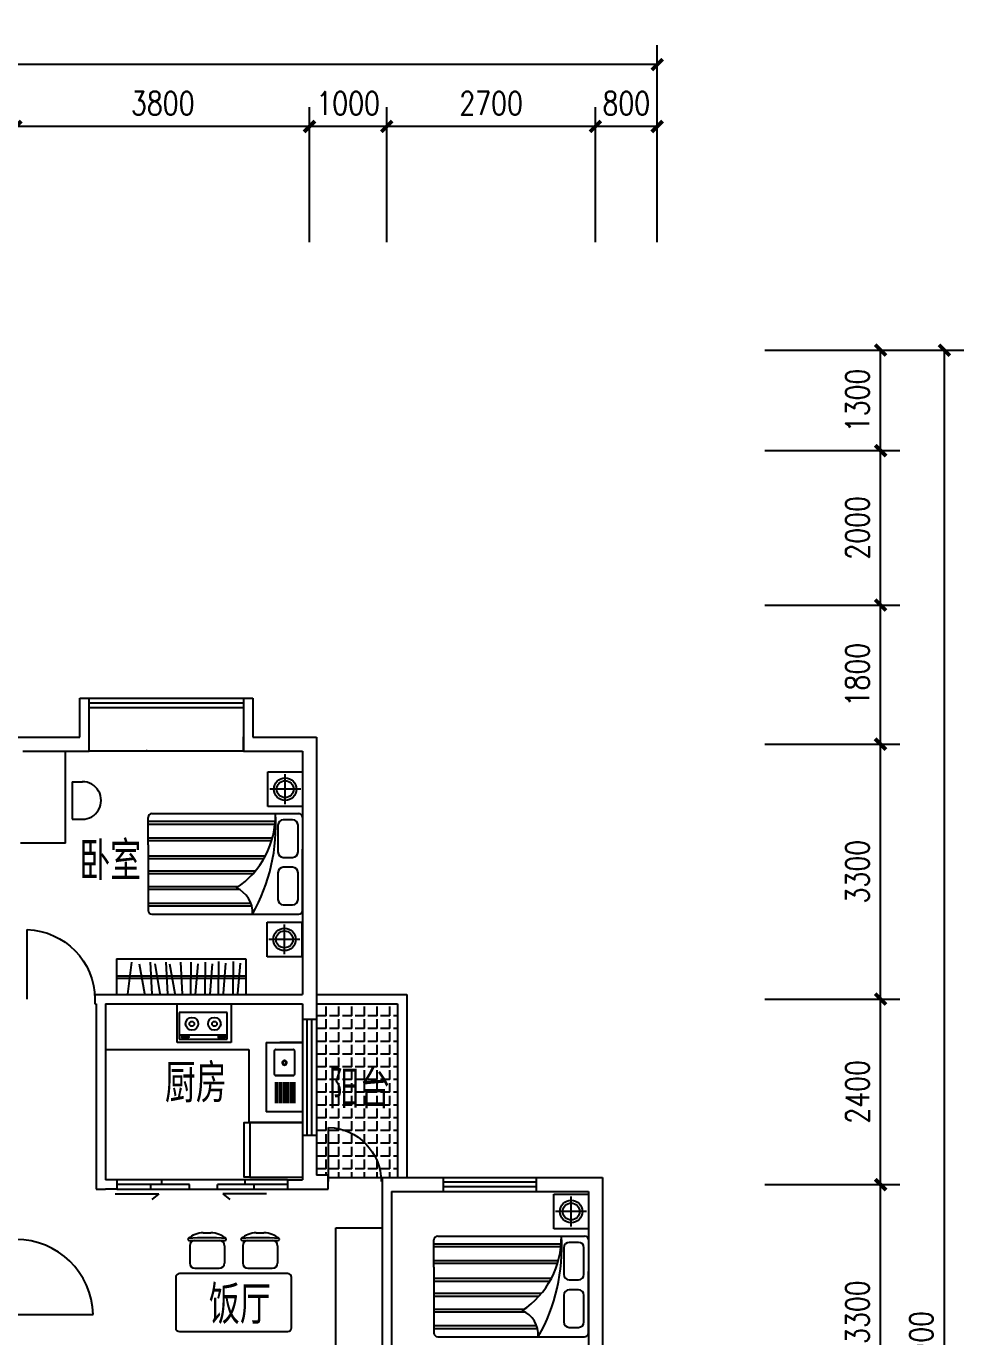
# Model space of a CAD drawing. Header units: millimetres. Extents: x 1473 to 34027, y 739 to 35278.
# Drawn here: x 21893 to 34027, y 18315 to 35278 of the extents above; entities that cross this region are included whole.
import ezdxf
from ezdxf.enums import TextEntityAlignment as Align

# ---------------------------------------------------------------- set-up
doc = ezdxf.new("R2010")
doc.units = ezdxf.units.MM
doc.linetypes.add('HIDDEN', pattern=[0.375, 0.25, -0.125])
for name, color, linetype in [('FURNITURE', 30, 'Continuous'), ('LVTRY', 6, 'Continuous'), ('PUB_DIM', 3, 'Continuous'), ('PUB_TEXT', 7, 'Continuous'), ('PUDE', 8, 'Continuous'), ('STAIR', 2, 'Continuous'), ('TOTHER', 7, 'Continuous'), ('WALL', 4, 'Continuous'), ('WINDOW', 5, 'Continuous'), ('WINDOW_TEXT', 7, 'Continuous')]:
    doc.layers.add(name, color=color, linetype=linetype)
doc.styles.add('_HZTXT', font='txt.shx', dxfattribs={"width": 0.8, "bigfont": 'HZTXT.shx'})
doc.styles.add('DIM_FONT', font='SIMPLEX.shx', dxfattribs={"width": 0.8})
doc.styles.add('SIMPLEX', font='SIMPLEX.SHX')
doc.styles.get("Standard").update_dxf_attribs({"font": 'arial.ttf'})
doc.dimstyles.new('DIMN', dxfattribs={"dimtxt": 300, "dimasz": 1, "dimexe": 250, "dimexo": 300, "dimgap": 150, "dimtad": 1, "dimdec": 0, "dimdsep": 46, "dimtxsty": 'DIM_FONT', "dimblk": '_DIMX', "dimblk1": 'ARCHTICK', "dimblk2": 'ARCHTICK', "dimcen": 0.1, "dimclrt": 7, "dimadec": 0, "dimazin": 0, "dimtfac": 1, "dimtdec": 0, "dimtix": 1, "dimtmove": 2, "dimatfit": 3, "dimldrblk": '_DIMX', "dimfxl": 1, "dimtolj": 1, "dimtzin": 0, "dimarcsym": 0})

# ---------------------------------------------------------------- blocks, each defined once
blk = doc.blocks.new('M_A2ZXL')
blk.add_line((-0.472, 0), (-0.472, -1))
blk.add_arc((-0.5, 0), 1, 271.6231, 0)
blk = doc.blocks.new('_WBLK')
for p, q in [((-0.5, 0.5), (0.5, 0.5)), ((0.5, 0.167), (-0.5, 0.167)), ((0.5, -0.167), (-0.5, -0.167)), ((-0.5, -0.5), (0.5, -0.5))]:
    blk.add_line(p, q)
at = {"layer": 'WINDOW_TEXT', "style": 'SIMPLEX', "flags": 9}
blk.add_attdef('A', text='', height=1, dxfattribs=at).set_placement((0, 1.5), align=Align.MIDDLE)
blk = doc.blocks.new('_DIMX')
at = {"const_width": 50}
blk.add_lwpolyline([(-70, -70), (70, 70)], dxfattribs=at)
blk = doc.blocks.new('*D64')
at = {"layer": 'DEFPOINTS', "color": 0, "transparency": 16777216}
for p in [(26560, 33981), (26560, 32181), (29260, 32181)]:
    blk.add_point(p, dxfattribs=at)
at = {"layer": 'PUB_DIM', "color": 0, "lineweight": -2, "transparency": 16777216}
for p, q in [((26560, 32481), (26560, 34231)), ((29260, 32481), (29260, 34231)), ((29259, 33981), (26561, 33981))]:
    blk.add_line(p, q, dxfattribs=at)
at = {"layer": 'PUB_DIM', "color": 0, "lineweight": -2, "transparency": 16777216, "rotation": 180}
blk.add_blockref('_DIMX', (26560, 33981), dxfattribs=at)
at = {"layer": 'PUB_DIM', "color": 0, "lineweight": -2, "transparency": 16777216}
blk.add_blockref('_DIMX', (29260, 33981), dxfattribs=at)
at = {"layer": 'PUB_DIM', "color": 7, "transparency": 16777216, "insert": (27910, 34281), "char_height": 300, "attachment_point": 5, "style": 'DIM_FONT'}
blk.add_mtext('\\A1;2700', dxfattribs=at)
blk = doc.blocks.new('_ARCHTICK')
at = {"color": 0, "linetype": 'ByBlock', "const_width": 0.15}
blk.add_lwpolyline([(-0.5, -0.5), (0.5, 0.5)], dxfattribs=at)
blk = doc.blocks.new('*D65')
at = {"layer": 'DEFPOINTS', "color": 0, "transparency": 16777216}
for p in [(25560, 33981), (25560, 32181), (26560, 32181)]:
    blk.add_point(p, dxfattribs=at)
at = {"layer": 'PUB_DIM', "color": 0, "lineweight": -2, "transparency": 16777216}
for p, q in [((25560, 32481), (25560, 34231)), ((26560, 32481), (26560, 34231)), ((25559, 33981), (25558, 33981)), ((26560, 33981), (25560, 33981)), ((26561, 33981), (26562, 33981))]:
    blk.add_line(p, q, dxfattribs=at)
blk.add_blockref('_DIMX', (25560, 33981), dxfattribs=at)
at = {"layer": 'PUB_DIM', "color": 0, "lineweight": -2, "transparency": 16777216, "rotation": 180}
blk.add_blockref('_DIMX', (26560, 33981), dxfattribs=at)
at = {"layer": 'PUB_DIM', "color": 7, "transparency": 16777216, "insert": (26060, 34281), "char_height": 300, "attachment_point": 5, "style": 'DIM_FONT'}
blk.add_mtext('\\A1;1000', dxfattribs=at)
blk = doc.blocks.new('*D66')
at = {"layer": 'DEFPOINTS', "color": 0, "transparency": 16777216}
for p in [(21760, 33981), (21760, 32181), (25560, 32181)]:
    blk.add_point(p, dxfattribs=at)
at = {"layer": 'PUB_DIM', "color": 0, "lineweight": -2, "transparency": 16777216}
for p, q in [((21760, 32481), (21760, 34231)), ((25560, 32481), (25560, 34231)), ((25559, 33981), (21761, 33981))]:
    blk.add_line(p, q, dxfattribs=at)
at = {"layer": 'PUB_DIM', "color": 0, "lineweight": -2, "transparency": 16777216, "rotation": 180}
blk.add_blockref('_DIMX', (21760, 33981), dxfattribs=at)
at = {"layer": 'PUB_DIM', "color": 0, "lineweight": -2, "transparency": 16777216}
blk.add_blockref('_DIMX', (25560, 33981), dxfattribs=at)
at = {"layer": 'PUB_DIM', "color": 7, "transparency": 16777216, "insert": (23660, 34281), "char_height": 300, "attachment_point": 5, "style": 'DIM_FONT'}
blk.add_mtext('\\A1;3800', dxfattribs=at)
blk = doc.blocks.new('*D97')
at = {"layer": 'DEFPOINTS', "color": 0, "transparency": 16777216}
for p in [(32662, 31085), (33777, 31085), (32662, 5185)]:
    blk.add_point(p, dxfattribs=at)
at = {"layer": 'PUB_DIM', "color": 0, "lineweight": -2, "transparency": 16777216}
for p, q in [((32962, 31085), (34027, 31085)), ((33777, 5186), (33777, 31084)), ((32962, 5185), (34027, 5185))]:
    blk.add_line(p, q, dxfattribs=at)
for p, rotation in [((33777, 31085), 90), ((33777, 5185), 270)]:
    blk.add_blockref('_DIMX', p, dxfattribs=dict(at, rotation=rotation))
at = {"layer": 'PUB_DIM', "color": 7, "transparency": 16777216, "insert": (33477, 18135), "char_height": 300, "attachment_point": 5, "rotation": 90, "style": 'DIM_FONT'}
blk.add_mtext('\\A1;25900', dxfattribs=at)
blk = doc.blocks.new('M_E16')
for p, q in [((-359, -351), (-359, -119)), ((-347, -107), (-34, -107)), ((-22, -119), (-22, -351)), ((63, -103), (336, -103)), ((63, -132), (336, -132)), ((63, -153), (336, -153)), ((63, -182), (336, -182)), ((63, -203), (336, -203)), ((63, -232), (336, -232)), ((63, -253), (336, -253)), ((63, -282), (336, -282)), ((63, -303), (336, -303)), ((63, -332), (336, -332)), ((-34, -363), (-347, -363)), ((63, -353), (336, -353))]:
    blk.add_line(p, q)
for points, const_width in [([(-353, -95), (-370, -113)], 1.91), ([(-370, -357), (-370, -113)], 2), ([(-353, -95), (-28, -95)], 1.8), ([(-10, -113), (-28, -95)], 1.91), ([(-10, -113), (-10, -357)], 2), ([(-370, -357), (-353, -375)], 1.91), ([(-28, -375), (-353, -375)], 1.8), ([(-28, -375), (-10, -357)], 1.91)]:
    blk.add_lwpolyline(points, dxfattribs=dict(const_width=const_width))
for points in [[(-347, -107), (-351, -108), (-354, -110), (-357, -113), (-358, -117), (-359, -119)], [(-22, -119), (-23, -115), (-25, -111), (-28, -109), (-32, -107), (-34, -107)], [(-216, -235), (-215, -245), (-209, -255), (-202, -261), (-192, -265), (-182, -265), (-172, -261), (-164, -255), (-159, -245), (-157, -235), (-159, -225), (-164, -215), (-172, -209), (-182, -205), (-192, -205), (-202, -209), (-209, -215), (-215, -225), (-216, -235)], [(-206, -235), (-205, -242), (-201, -248), (-196, -252), (-190, -254), (-183, -254), (-177, -252), (-172, -248), (-169, -242), (-168, -235), (-169, -228), (-172, -222), (-177, -218), (-183, -215), (-190, -215), (-196, -218), (-201, -222), (-205, -228), (-206, -235)], [(-359, -351), (-358, -355), (-356, -358), (-353, -361), (-349, -363), (-347, -363)], [(-34, -363), (-30, -362), (-26, -360), (-24, -357), (-22, -353), (-22, -351)]]:
    blk.add_lwpolyline(points)
at = {"layer": 'TOTHER', "linetype": 'Continuous'}
for p, q in [((-450, 0), (450, 0)), ((-450, -471), (-450, 0)), ((450, 0), (450, -471)), ((-450, -471), (450, -471))]:
    blk.add_line(p, q, dxfattribs=at)
at = {"layer": 'TOTHER', "linetype": 'HIDDEN'}
blk.add_line((-450, 0), (-450, -300), dxfattribs=at)
at = {"width": 0.8, "flags": 9}
for tag in ['XSIZE', 'YSIZE']:
    blk.add_attdef(tag, (0, 0), '', height=0.5, dxfattribs=at)
blk = doc.blocks.new('M_E19')
for p, q in [((-323, -113), (-323, -456)), ((299, -113), (-323, -113)), ((299, -456), (299, -113)), ((-323, -400), (299, -400)), ((-323, -456), (299, -456)), ((-291, -422), (-291, -434)), ((-216, -432), (-280, -432)), ((-280, -432), (-280, -448)), ((-280, -448), (-216, -448)), ((-216, -448), (-216, -432)), ((-199, -423), (-199, -434)), ((182, -422), (182, -434)), ((193, -432), (193, -448)), ((257, -432), (193, -432)), ((193, -448), (257, -448)), ((257, -448), (257, -432)), ((274, -423), (274, -434))]:
    blk.add_line(p, q)
for points in [[(-199, -423, 0.259034), (-201, -420, 0.076276), (-213, -415, 0.036515), (-226, -412, 0.026615), (-245, -411, 0.026615), (-264, -412, 0.036515), (-277, -415, 0.076276), (-289, -420, 0.259034), (-291, -423, 0.078462), (-291, -424, 0.056762)], [(-199, -434, 0.259034), (-201, -430, 0.076276), (-213, -425, 0.036515), (-226, -423, 0.026615), (-245, -422, 0.026615), (-264, -423, 0.036515), (-277, -425, 0.076276), (-289, -430, 0.259034), (-291, -434, 0.259034), (-289, -437, 0.056762), (-280, -441, 0.036515)], [(-216, -443, 0.008736), (-213, -442, 0.076276), (-201, -437, 0.259034), (-199, -434, 0.259034)], [(274, -423, 0.259034), (272, -420, 0.076276), (260, -415, 0.036515), (247, -412, 0.026615), (228, -411, 0.026615), (209, -412, 0.036515), (196, -415, 0.076276), (184, -420, 0.259034), (182, -423, 0.078462), (182, -424, 0.056762)], [(274, -434, 0.259034), (272, -430, 0.076276), (260, -425, 0.036515), (247, -423, 0.026615), (228, -422, 0.026615), (209, -423, 0.036515), (196, -425, 0.076276), (184, -430, 0.259034), (182, -434, 0.259034), (184, -437, 0.056762), (193, -441, 0.036515)], [(257, -443, 0.008736), (260, -442, 0.076276), (272, -437, 0.259034), (274, -434, 0.259034)]]:
    blk.add_lwpolyline(points, format="xyb")
at = {"layer": 'TOTHER', "linetype": 'Continuous'}
for p, q in [((-350, 0), (350, 0)), ((-350, -500), (-350, 0)), ((350, 0), (350, -500)), ((350, -500), (-350, -500))]:
    blk.add_line(p, q, dxfattribs=at)
for centre, radius in [((-158, -259), 82.5), ((-158, -259), 31.6), ((134, -259), 82.5), ((134, -259), 31.6)]:
    blk.add_circle(centre, radius, dxfattribs=at)
at = {"width": 0.8, "flags": 9}
for tag in ['XSIZE', 'YSIZE']:
    blk.add_attdef(tag, (0, 0), '', height=0.5, dxfattribs=at)
blk = doc.blocks.new('*D60')
at = {"layer": 'DEFPOINTS', "color": 0, "transparency": 16777216}
for p in [(5660, 34781), (5660, 33681), (30060, 33681)]:
    blk.add_point(p, dxfattribs=at)
at = {"layer": 'PUB_DIM', "color": 0, "lineweight": -2, "transparency": 16777216}
for p, q in [((5660, 33981), (5660, 35031)), ((30060, 33981), (30060, 35031)), ((30059, 34781), (5661, 34781))]:
    blk.add_line(p, q, dxfattribs=at)
at = {"layer": 'PUB_DIM', "color": 0, "lineweight": -2, "transparency": 16777216, "rotation": 180}
blk.add_blockref('_DIMX', (5660, 34781), dxfattribs=at)
at = {"layer": 'PUB_DIM', "color": 0, "lineweight": -2, "transparency": 16777216}
blk.add_blockref('_DIMX', (30060, 34781), dxfattribs=at)
at = {"layer": 'PUB_DIM', "color": 7, "transparency": 16777216, "insert": (17860, 35081), "char_height": 300, "attachment_point": 5, "style": 'DIM_FONT'}
blk.add_mtext('\\A1;24400', dxfattribs=at)
blk = doc.blocks.new('*D63')
at = {"layer": 'DEFPOINTS', "color": 0, "transparency": 16777216}
for p in [(29260, 33981), (29260, 32181), (30060, 32181)]:
    blk.add_point(p, dxfattribs=at)
at = {"layer": 'PUB_DIM', "color": 0, "lineweight": -2, "transparency": 16777216}
for p, q in [((29260, 32481), (29260, 34231)), ((30060, 32481), (30060, 34231)), ((29259, 33981), (29258, 33981)), ((30060, 33981), (29260, 33981)), ((30061, 33981), (30062, 33981))]:
    blk.add_line(p, q, dxfattribs=at)
blk.add_blockref('_DIMX', (29260, 33981), dxfattribs=at)
at = {"layer": 'PUB_DIM', "color": 0, "lineweight": -2, "transparency": 16777216, "rotation": 180}
blk.add_blockref('_DIMX', (30060, 33981), dxfattribs=at)
at = {"layer": 'PUB_DIM', "color": 7, "transparency": 16777216, "insert": (29660, 34281), "char_height": 300, "attachment_point": 5, "style": 'DIM_FONT'}
blk.add_mtext('\\A1;800', dxfattribs=at)

msp = doc.modelspace()

# ---------------------------------------------------------------- hatches: boundary and pattern name
at = {"layer": 'PUDE'}
h = msp.add_hatch(dxfattribs=at)
h.set_pattern_fill('ANGLE', color=256, scale=600, angle=90, style=0)
h.set_pattern_definition([(90, (228395.17, 21973.92), (-165, 1e-14), [120, -45]), (180, (228395.17, 21973.92), (-2e-14, -165), [120, -45])])
h.paths.add_polyline_path([(26700.4, 22624.8), (25650.4, 22624.8), (25650.4, 22424.8), (25650.4, 20924.8), (25650.4, 20404.7), (25800.4, 20404.7), (25800.4, 20374.7), (25806.8, 20374.7), (25806.8, 21023.9, -0.3850335), (26485.2, 20374.7), (26500.4, 20374.7), (26500.4, 20374.8), (26700.4, 20374.8)])
h.paths.add_polyline_path([(25806.8, 21023.9), (25806.8, 20374.7), (26485.2, 20374.7, 0.3850335)], flags=16)

# ---------------------------------------------------------------- linework, layer by layer
for p, q in [((24004.1, 19561.7), (24464.1, 19561.7)), ((24184.5, 19661.7), (24283.7, 19661.7)), ((24690.9, 19561.7), (25150.9, 19561.7)), ((24871.4, 19661.7), (24970.5, 19661.7)), ((24009.1, 19494.2), (24009.1, 19269.2)), ((24459.1, 19494.2), (24459.1, 19269.2)), ((24695.9, 19494.2), (24695.9, 19269.2)), ((25145.9, 19494.2), (25145.9, 19269.2)), ((24076.6, 19201.7), (24391.6, 19201.7)), ((24763.4, 19201.7), (25078.4, 19201.7)), ((23827.5, 19082.5), (23827.5, 18432.5)), ((25277.5, 19132.5), (23877.5, 19132.5)), ((25327.5, 18432.5), (25327.5, 19082.5)), ((23877.5, 18382.5), (25277.5, 18382.5))]:
    msp.add_line(p, q)
for centre, radius, start, end in [((23994.9, 19577.9), 10, 130.72654, 202.66999), ((24004.1, 19581.7), 20, 202.66999, 270), ((24194.2, 19346.3), 315.6, 91.76514, 130.72654), ((24234.1, 16883.9), 2712.7, 84.8023, 95.1977), ((24076.6, 19494.2), 67.5, 90, 180), ((24273.9, 19346.3), 315.6, 49.27346, 88.23486), ((24391.6, 19494.2), 67.5, 0, 90), ((24464.1, 19581.7), 20, 270, 337.33001), ((24473.3, 19577.9), 10, 337.33001, 49.27346), ((24681.7, 19577.9), 10, 130.72654, 202.66999), ((24690.9, 19581.7), 20, 202.66999, 270), ((24881.1, 19346.3), 315.6, 91.76514, 130.72654), ((24920.9, 16883.9), 2712.7, 84.8023, 95.1977), ((24763.4, 19494.2), 67.5, 90, 180), ((24960.8, 19346.3), 315.6, 49.27346, 88.23486), ((25078.4, 19494.2), 67.5, 0, 90), ((25150.9, 19581.7), 20, 270, 337.33001), ((25160.1, 19577.9), 10, 337.33001, 49.27346), ((24076.6, 19269.2), 67.5, 180, 270), ((24391.6, 19269.2), 67.5, 270, 0), ((24763.4, 19269.2), 67.5, 180, 270), ((25078.4, 19269.2), 67.5, 270, 0), ((23877.5, 19082.5), 50, 90, 180), ((25277.5, 19082.5), 50, 0, 90), ((23877.5, 18432.5), 50, 180, 270), ((25277.5, 18432.5), 50, 270, 0)]:
    msp.add_arc(centre, radius, start, end)
at = {"layer": 'FURNITURE'}
for p, q in [((22400.4, 24705.1), (22400.4, 25894.8)), ((25020.4, 25177.3), (25020.4, 25627.3)), ((25020.4, 25627.3), (25470.4, 25627.3)), ((25470.4, 25627.3), (25470.4, 25177.3)), ((22485.8, 25500), (22485.8, 25013.3)), ((22486, 25500), (22619.7, 25500)), ((25245.4, 25209.2), (25245.4, 25595.4)), ((25445.6, 25402.3), (25045.3, 25402.3)), ((25470.4, 25177.3), (25020.4, 25177.3)), ((22485.8, 25013.3), (22619.4, 25013.3)), ((23470.4, 24684.4), (23470.4, 25037.3)), ((25116.5, 24982.7), (23470.4, 24982.7)), ((25113.2, 24946.9), (23470.4, 24946.9)), ((23520.4, 25087.3), (25420.4, 25087.3)), ((25150.7, 24936.7), (25150.7, 24590.6)), ((25341.1, 25006.7), (25220.7, 25006.7)), ((25411.1, 24590.6), (25411.1, 24936.7)), ((25470.4, 25037.3), (25470.4, 24627.9)), ((25079.4, 24768.2), (23470.4, 24768.2)), ((22400.4, 24705.1), (21820.4, 24705.1)), ((25069, 24732.4), (23470.4, 24732.4)), ((23470.4, 24684.4), (23470.4, 23834.4)), ((25470.4, 23834.4), (25470.4, 24627.9)), ((24988.1, 24537.7), (23470.4, 24537.7)), ((24968.4, 24501.9), (23470.4, 24501.9)), ((25220.7, 24520.6), (25341.1, 24520.6)), ((24858.1, 24343.6), (23470.4, 24343.6)), ((24827.1, 24307.8), (23470.4, 24307.8)), ((25150.7, 24322.1), (25150.7, 23976)), ((25341.1, 24392.1), (25220.7, 24392.1)), ((25411.1, 23976), (25411.1, 24322.1)), ((24636, 24139.3), (23470.4, 24139.3)), ((24651.2, 24103.5), (23470.4, 24103.5)), ((24801.3, 23924.7), (23470.4, 23924.7)), ((24812.1, 23889), (23470.4, 23889)), ((23520.4, 23784.4), (25420.4, 23784.4)), ((25220.7, 23906), (25341.1, 23906)), ((25010.1, 23233.5), (25010.1, 23683.5)), ((25010.1, 23683.5), (25460.1, 23683.5)), ((25235.1, 23265.4), (25235.1, 23651.5)), ((25460.1, 23683.5), (25460.1, 23233.5)), ((25435.3, 23458.5), (25035, 23458.5)), ((23060.4, 23205.2), (24735.5, 23205.2)), ((23060.4, 23205.2), (23060.4, 22744.8)), ((24735.5, 23205.2), (24735.5, 22744.8)), ((25460.1, 23233.5), (25010.1, 23233.5)), ((23060.4, 22985.2), (24735.5, 22985.2)), ((23060.4, 22955.2), (24735.5, 22955.2)), ((28720.4, 19711.4), (28720.4, 20161.4)), ((28720.4, 20161.4), (29170.4, 20161.4)), ((28945.4, 19743.4), (28945.4, 20129.5)), ((29170.4, 20161.4), (29170.4, 19711.4)), ((29145.6, 19936.4), (28745.3, 19936.4)), ((25900.4, 17724), (25900.4, 19724)), ((25900.4, 19724), (26500.4, 19724)), ((29170.4, 19711.4), (28720.4, 19711.4)), ((27170.4, 19214.9), (27170.4, 19567.9)), ((28816.5, 19513.3), (27170.4, 19513.3)), ((27220.4, 19617.9), (29120.4, 19617.9)), ((29041.1, 19537.2), (28920.7, 19537.2)), ((29170.4, 19567.9), (29170.4, 19158.4)), ((28813.2, 19477.5), (27170.4, 19477.5)), ((28850.7, 19467.2), (28850.7, 19121.1)), ((29111.1, 19121.1), (29111.1, 19467.2)), ((28779.4, 19298.7), (27170.4, 19298.7)), ((28769, 19263), (27170.4, 19263)), ((27170.4, 19214.9), (27170.4, 18364.9)), ((28688.1, 19068.3), (27170.4, 19068.3)), ((28668.4, 19032.5), (27170.4, 19032.5)), ((28920.7, 19051.1), (29041.1, 19051.1)), ((29170.4, 18364.9), (29170.4, 19158.4)), ((28558.1, 18874.2), (27170.4, 18874.2)), ((28527.1, 18838.4), (27170.4, 18838.4)), ((28850.7, 18852.6), (28850.7, 18506.5)), ((29041.1, 18922.6), (28920.7, 18922.6)), ((29111.1, 18506.5), (29111.1, 18852.6)), ((28336, 18669.8), (27170.4, 18669.8)), ((28351.2, 18634.1), (27170.4, 18634.1)), ((28501.3, 18455.3), (27170.4, 18455.3)), ((28512.1, 18419.6), (27170.4, 18419.6)), ((28920.7, 18436.5), (29041.1, 18436.5)), ((27220.4, 18314.9), (29120.4, 18314.9))]:
    msp.add_line(p, q, dxfattribs=at)
at = {"layer": 'FURNITURE', "ltscale": 100}
for p, q in [((23254.1, 23163.9), (23204.2, 22748.1)), ((23355.5, 23143.1), (23422, 22758.5)), ((23496.8, 23163.9), (23517.6, 22748.1)), ((23558, 23143.1), (23624.5, 22758.5)), ((23699.3, 23163.9), (23720.1, 22748.1)), ((23749.6, 23143.1), (23816.1, 22758.5)), ((23890.9, 23163.9), (23911.7, 22748.1)), ((24021.9, 23162.8), (24017.7, 22736.6)), ((24113.3, 23142), (24080, 22747)), ((24210.1, 23162.8), (24206, 22736.6)), ((24301.5, 23142), (24268.3, 22747)), ((24382, 23172.3), (24377.8, 22746.1)), ((24473.4, 23151.6), (24440.1, 22756.5)), ((24570.2, 23172.3), (24566, 22746.1)), ((24661.6, 23151.6), (24628.4, 22756.5))]:
    msp.add_line(p, q, dxfattribs=at)
at = {"layer": 'FURNITURE'}
for centre, radius in [((25245.4, 25402.3), 145.5), ((25245.4, 25402.3), 109.1), ((25235.1, 23458.5), 145.5), ((25235.1, 23458.5), 109.1), ((28945.4, 19936.4), 145.5), ((28945.4, 19936.4), 109.1)]:
    msp.add_circle(centre, radius, dxfattribs=at)
for centre, radius, start, end in [((22619.4, 25256.6), 243.4, 269.99966, 90.05927), ((23520.4, 25037.3), 50, 90, 180), ((23987.4, 25067.4), 1132.3, 303.47093, 1.0089), ((22766.1, 24941.2), 2358, 330.61938, 3.55281), ((25220.7, 24936.7), 70, 90, 180), ((25341.1, 24936.7), 70, 0, 90), ((25420.4, 25037.3), 50, 0, 90), ((25220.7, 24590.6), 70, 180, 270), ((25341.1, 24590.6), 70, 270, 0), ((25220.7, 24322.1), 70, 90, 180), ((25341.1, 24322.1), 70, 0, 90), ((24482.1, 23809.1), 339.5, 355.8222, 67.54043), ((25220.7, 23976), 70, 180, 270), ((25341.1, 23976), 70, 270, 0), ((23520.4, 23834.4), 50, 180, 270), ((25420.4, 23834.4), 50, 270, 0), ((27220.4, 19567.9), 50, 90, 180), ((27687.4, 19597.9), 1132.3, 303.47093, 1.0089), ((26466.1, 19471.8), 2358, 330.61938, 3.55281), ((28920.7, 19467.2), 70, 90, 180), ((29041.1, 19467.2), 70, 0, 90), ((29120.4, 19567.9), 50, 0, 90), ((28920.7, 19121.1), 70, 180, 270), ((29041.1, 19121.1), 70, 270, 0), ((28920.7, 18852.6), 70, 90, 180), ((29041.1, 18852.6), 70, 0, 90), ((28182.1, 18339.7), 339.5, 355.8222, 67.54043), ((28920.7, 18506.5), 70, 180, 270), ((29041.1, 18506.5), 70, 270, 0), ((27220.4, 18364.9), 50, 180, 270), ((29120.4, 18364.9), 50, 270, 0)]:
    msp.add_arc(centre, radius, start, end, dxfattribs=at)
at = {"layer": 'LVTRY'}
for p, q in [((22909, 22032.3), (24773.9, 22032.3)), ((24773.9, 22032.3), (24773.9, 21090.1)), ((24773.9, 21090.1), (25473.2, 21090.1))]:
    msp.add_line(p, q, dxfattribs=at)
for points in [[(24785.4, 21090.1), (24785.4, 20380.6), (24716, 20380.6), (24716, 21090.1)], [(25473.2, 20381.3), (25473.2, 21090.1), (24785.4, 21090.1), (24785.4, 20381.3)]]:
    msp.add_lwpolyline(points, close=True, dxfattribs=at)
at = {"layer": 'STAIR'}
for p, q in [((25800.4, 20374.7), (26500.4, 20374.7)), ((25273, 20344.8), (23040.4, 20344.8)), ((23065.4, 20224.8), (25273, 20224.8))]:
    msp.add_line(p, q, dxfattribs=at)
at = {"layer": 'WALL'}
for p, q in [((22585.8, 26074.8), (22585.8, 26581.6)), ((22585.8, 26581.6), (22705.8, 26581.6)), ((22705.8, 25894.8), (22705.8, 26581.6)), ((24705.8, 26581.6), (24705.8, 25894.8)), ((24705.8, 26581.6), (24825.8, 26581.6)), ((24825.8, 26581.6), (24825.8, 26074.8)), ((21375.4, 26074.8), (22585.8, 26074.8)), ((24825.8, 26074.8), (25650.4, 26074.8)), ((25650.4, 26074.8), (25650.4, 22424.8)), ((21850.4, 25894.8), (22705.8, 25894.8)), ((23445.1, 25901.4), (23457.8, 25901.4)), ((24705.8, 25894.8), (25470.4, 25894.8)), ((25470.4, 25894.8), (25470.4, 22744.8)), ((22780.4, 22744.8), (25470.4, 22744.8)), ((22780.4, 22744.8), (22780.4, 22624.8)), ((22780.4, 22624.8), (22800.4, 22624.8)), ((22800.4, 22624.8), (22800.4, 20624.8)), ((22920.4, 22624.8), (22920.4, 20344.8)), ((22920.4, 22624.8), (25470.4, 22624.8)), ((25470.4, 22624.8), (25470.4, 22424.8)), ((25470.4, 22424.8), (25650.4, 22424.8)), ((25470.4, 20924.8), (25650.4, 20924.8)), ((25470.4, 20924.8), (25470.4, 20344.8)), ((25650.4, 20924.8), (25650.4, 20404.7)), ((22800.4, 20624.8), (22800.4, 20224.8)), ((25800.4, 20404.7), (25650.4, 20404.7)), ((25800.4, 20224.8), (25800.4, 20404.7)), ((26500.4, 20374.8), (26500.4, 16894.8)), ((26500.4, 20374.8), (27295.4, 20374.8)), ((27295.4, 20194.8), (27295.4, 20374.8)), ((28495.4, 20374.8), (29350.4, 20374.8)), ((28495.4, 20194.8), (28495.4, 20374.8)), ((29350.4, 20374.8), (29350.4, 17074.8)), ((22800.4, 20224.8), (22920.4, 20224.8)), ((23065.4, 20344.8), (22920.4, 20344.8)), ((23065.4, 20224.8), (22920.4, 20224.8)), ((23065.4, 20344.8), (23065.4, 20224.8)), ((25273, 20344.8), (25470.4, 20344.8)), ((25273, 20344.8), (25273, 20224.8)), ((25273, 20224.8), (25470.4, 20224.8)), ((25470.4, 20224.8), (25650.4, 20224.8)), ((25650.4, 20224.8), (25800.4, 20224.8)), ((26620.4, 20194.8), (26620.4, 17014.8)), ((26620.4, 20194.8), (27295.4, 20194.8)), ((28495.4, 20194.8), (29170.4, 20194.8)), ((29170.4, 20194.8), (29170.4, 17014.8))]:
    msp.add_line(p, q, dxfattribs=at)
at = {"layer": 'WINDOW'}
for p, q in [((22705.8, 26581.6), (24705.8, 26581.6)), ((22705.8, 26521.6), (24705.8, 26521.6)), ((22705.8, 26461.6), (24705.8, 26461.6)), ((22705.8, 25901.6), (22705.8, 26081.6)), ((24705.8, 25901.6), (24705.8, 26081.6)), ((24705.8, 25894.6), (22705.8, 25894.8)), ((25650.4, 22744.8), (26820.4, 22744.8)), ((26820.4, 22744.8), (26820.4, 20374.8)), ((25650.4, 22624.8), (26700.4, 22624.8)), ((26700.4, 22624.8), (26700.4, 20374.8)), ((24004.5, 20284.8), (23065.4, 20284.8)), ((23504.4, 20224.8), (23504.4, 20284.8)), ((23648.2, 20284.8), (23648.2, 20344.8)), ((24004.5, 20224.8), (24004.5, 20284.8)), ((24004.5, 20224.8), (24004.5, 20284.8)), ((25273, 20284.8), (24368.9, 20284.8)), ((24368.9, 20224.8), (24368.9, 20284.8)), ((24368.9, 20224.8), (24368.9, 20284.8)), ((24725.2, 20284.8), (24725.2, 20344.8)), ((24842.6, 20224.8), (24842.6, 20284.8)), ((23046.3, 20164.5), (23608.8, 20164.5)), ((23608.8, 20164.5), (23520.7, 20090)), ((25002.2, 20164.5), (24439.7, 20164.5)), ((24439.7, 20164.5), (24527.8, 20090))]:
    msp.add_line(p, q, dxfattribs=at)

# ---------------------------------------------------------------- block references
at = {"layer": 'LVTRY'}
msp.add_blockref('M_E19', (24195.4, 22624.8), dxfattribs=at)
at = {"layer": 'LVTRY', "rotation": 270}
msp.add_blockref('M_E16', (25470.4, 21674.8), dxfattribs=at)
at = {"layer": 'WINDOW'}
for name, p, xscale, yscale, zscale in [('M_A2ZXL', (22330.4, 22684.8), 900, -900, 900), ('M_A2ZXL', (26137, 20324.1), 700, -700, 700), ('_WBLK', (27895.4, 20284.8), 1200, 180, 1200)]:
    msp.add_blockref(name, p, dxfattribs=dict(at, xscale=xscale, yscale=yscale, zscale=zscale))
for name, p, xscale, yscale, zscale, rotation in [('_WBLK', (25560.4, 21674.8), 1500, 180, 1500, 270), ('M_A2ZXL', (21760.4, 19074.8), 1000, 1000, 1000, 90)]:
    msp.add_blockref(name, p, dxfattribs=dict(at, xscale=xscale, yscale=yscale, zscale=zscale, rotation=rotation))

# ---------------------------------------------------------------- texts
at = {"layer": 'PUB_TEXT', "style": '_HZTXT', "width": 0.8}
for s, p in [('卧室', (22580.9, 24223.8)), ('厨房', (23688, 21348.3)), ('阳台', (25808.4, 21271)), ('饭厅', (24258.4, 18481))]:
    msp.add_text(s, height=500, dxfattribs=at).set_placement(p)

# ---------------------------------------------------------------- dimensions: what is measured, and where the dimension line sits
at = {"layer": 'PUB_DIM'}
for p1, p2, distance, picture, middle in [((30060.4, 33681.2), (5660.4, 33681.2), -1100, '*D60', (17860.4, 35081.2)), ((25560.4, 32181.2), (21760.4, 32181.2), -1800, '*D66', (23660.4, 34281.2)), ((26560.4, 32181.2), (25560.4, 32181.2), -1800, '*D65', (26060.4, 34281.2)), ((29260.4, 32181.2), (26560.4, 32181.2), -1800, '*D64', (27910.4, 34281.2)), ((30060.4, 32181.2), (29260.4, 32181.2), -1800, '*D63', (29660.4, 34281.2)), ((32662, 5184.8), (32662, 31084.8), -1115.4, '*D97', (33477.4, 18134.8))]:
    dim = msp.add_aligned_dim(p1=p1, p2=p2, distance=distance, dimstyle='DIMN', dxfattribs=at)
    dim.commit()
    dim.dimension.update_dxf_attribs({"geometry": picture, "text_midpoint": middle})
for p1, p2 in [((31150.4, 29784.8), (31150.4, 31084.8)), ((31150.4, 27784.8), (31150.4, 29784.8)), ((31150.4, 25984.8), (31150.4, 27784.8)), ((31150.4, 22684.8), (31150.4, 25984.8)), ((31150.4, 20284.8), (31150.4, 22684.8)), ((31150.4, 16984.8), (31150.4, 20284.8))]:
    msp.add_aligned_dim(p1=p1, p2=p2, distance=-1800.4, dimstyle='DIMN', dxfattribs=at).render()

doc.saveas('drawing.dxf')
